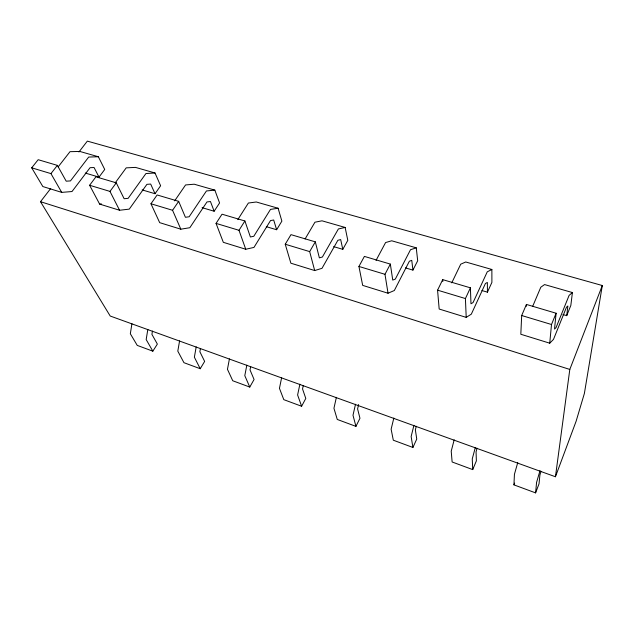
<?xml version="1.0" encoding="UTF-8"?>
<svg xmlns="http://www.w3.org/2000/svg" width="634" height="634" viewBox="0 0 634 634"><rect width="100%" height="100%" fill="white"/><g stroke="black" fill="none" stroke-linecap="round" stroke-linejoin="round"><path stroke-width="0.95" d="M540.992 471.292L539.906 475.017L539.027 483.829L535.587 492.88L513.944 484.867L514.428 474.319L517.74 462.622M532.719 306.254L540.794 287.242L544.558 284.571L572.407 292.551L569.102 295.396L556.05 327.604L554.52 329.086L556.105 313.236L526.434 304.439L521.679 315.518L520.823 334.261L549.733 343.192L553.49 339.388L566.471 307.244L567.866 305.976L566.725 315.653L562.944 314.535M526.331 306.309L526.434 304.439M535.587 492.88L536.578 482.426L540.002 470.65M549.733 343.192L551.501 324.505L556.105 313.236M572.407 292.551L570.838 305.414L566.725 315.653M50.712 188.496L40.505 201.699L110.205 316.025L555.447 476.752L569.808 369.432L602.3 285.522L87.341 141.12L78.941 151.994M131.927 323.689L130.335 333.769L137.253 345.403L152.834 351.173L157.359 344.088L151.914 334.356L152.453 331.075M147.825 329.426L146.177 339.562L152.834 351.173M602.3 285.522L584.382 393.445L576.092 421.309L555.447 476.752M179.581 340.886L177.805 351.141L183.947 362.688L200.233 368.719L204.647 361.404L199.868 351.743L200.463 348.407M196.199 346.885L194.369 357.196L200.233 368.719M229.429 358.876L227.455 369.305L232.749 380.757L249.772 387.065L254.076 379.497L250.026 369.923L250.692 366.531M246.832 365.152L244.795 375.653L249.772 387.065M281.631 377.713L279.451 388.333L283.802 399.658L301.625 406.259L305.794 398.437L302.545 388.967L303.282 385.504M299.898 384.156L297.608 394.982L301.625 406.259M336.385 397.328L333.944 408.28L337.264 419.454L355.943 426.373L359.961 418.266L357.592 408.922L358.606 404.524M355.523 404.23L352.995 415.246L355.943 426.373M393.833 418.052L391.13 429.202L393.31 440.202L412.908 447.461L416.752 439.061L415.365 429.86L416.261 426.278M413.931 425.303L411.141 436.525L412.908 447.461M454.19 439.83L451.218 451.194L452.129 461.98L472.718 469.604L476.372 460.894L476.063 451.868L477.045 448.214M475.334 447.461L472.259 458.889L472.718 469.604M513.944 484.867L514.649 483.084M481.919 290.538L487.435 292.171L491.897 282.392L491.873 269.482L465.744 261.993L460.728 264.188L451.749 282.859M466.212 317.38L465.411 298.551L470.42 287.836L442.706 279.626L437.571 290.166L439.172 309.027L466.212 317.38L471.324 314.163L485.422 283.501L487.356 282.447L487.435 292.171M405.475 267.897L412.924 270.1L417.687 260.748L416.261 247.823L391.701 240.785L385.591 242.553L376.049 260.392M388.032 293.225L384.981 274.308L390.338 264.093L364.392 256.405L358.931 266.454L362.68 285.387L388.032 293.225L394.324 290.515L409.374 261.224L411.767 260.36L412.924 270.1M333.658 246.626L342.788 249.328L347.804 240.365L345.142 227.447L322.001 220.814L314.939 222.209L305.097 238.963M314.686 270.552L309.669 251.603L315.32 241.855L290.982 234.643L285.245 244.241L290.871 263.197L314.686 270.552L322.009 268.309L337.874 240.286L340.68 239.581L342.788 249.328M266.328 226.687L276.638 229.738L281.876 221.131L278.112 208.245L256.287 201.992L248.377 203.038L237.813 219.61M245.746 249.249L239.002 230.308L244.898 220.981L222.027 214.197L216.051 223.39L223.327 242.323L245.746 249.249L253.972 247.418L270.52 220.561L273.69 220.006L276.638 229.738M202.103 207.667L214.149 211.233L219.578 202.959L214.839 190.121L194.21 184.209L185.572 184.954L174.651 200.859M180.825 229.191L172.567 210.282L178.669 201.35L157.129 194.963L150.963 203.768L159.689 222.653L180.825 229.191L189.835 227.717L206.977 201.945L210.456 201.525L214.149 211.233M142.159 189.907L155.029 193.719L160.616 185.762L155.013 172.979L135.486 167.392L126.206 167.859L115.206 182.854M119.58 210.258L109.983 191.413L116.268 182.846L95.948 176.823L89.616 185.271L99.625 204.093L119.58 210.258L129.273 209.125L146.914 184.351L150.67 184.05L155.029 193.719M85.273 173.058L99.007 177.132L104.729 169.46L98.357 156.749L79.852 151.447L70.002 151.677L58.17 166.869M61.712 192.379L50.942 173.613L57.369 165.387L38.167 159.697L31.7 167.82L42.835 186.547L61.712 192.379L71.999 191.539L90.06 167.701L94.062 167.511L99.007 177.132M491.873 269.482L487.261 271.827L473.075 302.537L470.967 303.781L470.42 287.836M416.261 247.823L410.507 249.725L395.347 279.055L392.755 280.093L390.338 264.093M345.142 227.447L338.382 228.961L322.397 257.016L319.37 257.864L315.32 241.855M278.112 208.245L270.48 209.402L253.79 236.284L250.382 236.973L244.898 220.981M99.625 204.093L101.424 203.902M214.839 190.121L206.438 190.961L189.154 216.757L185.421 217.296L178.669 201.35M155.013 172.979L145.939 173.542L128.147 198.331L124.129 198.727L116.268 182.846M98.357 156.749L88.689 157.058L70.477 180.904L66.205 181.181L57.369 165.387M31.7 167.82L50.942 173.613M89.616 185.271L109.983 191.413M150.963 203.768L172.567 210.282M216.051 223.39L239.002 230.308M285.245 244.241L309.669 251.603M358.931 266.454L384.981 274.308M437.571 290.166L465.411 298.551M521.679 315.518L551.501 324.505M40.505 201.699L569.808 369.432M442.706 279.626L442.849 281.504"/></g></svg>
